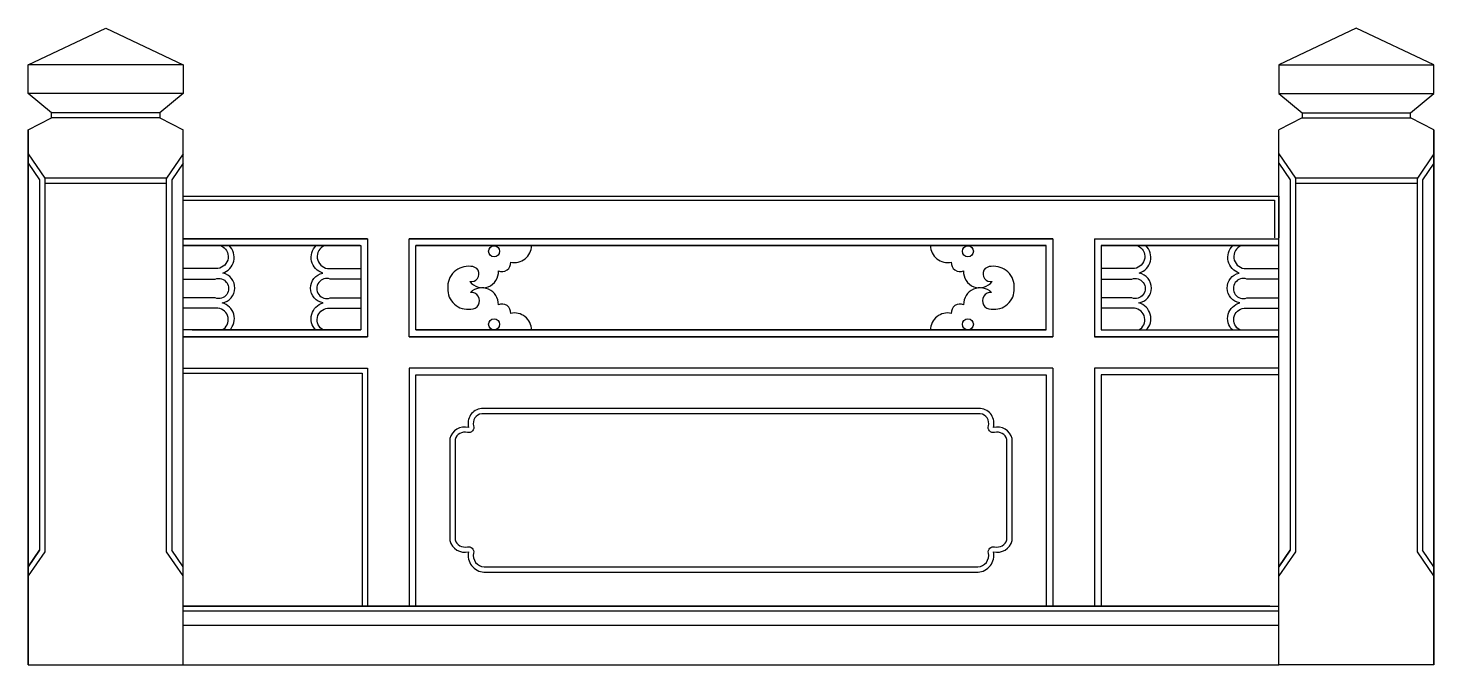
# Model space of a CAD drawing. Header units: metres. Extents: x 2714 to 5412, y 1185 to 2408.
import ezdxf

# ---------------------------------------------------------------- set-up
doc = ezdxf.new("R2010")
doc.units = ezdxf.units.M
for name, color, linetype in [('3', 3, 'Continuous'), ('4', 4, 'Continuous'), ('7', 7, 'Continuous')]:
    doc.layers.add(name, color=color, linetype=linetype)

msp = doc.modelspace()

# ---------------------------------------------------------------- linework, layer by layer
at = {"layer": '3'}
for p, q in [((2714.07, 2166.13), (2745.87, 2119.53)), ((3011.62, 2166.13), (2979.92, 2119.68)), ((5114.17, 2166.13), (5145.98, 2119.53)), ((5411.73, 2166.13), (5380.03, 2119.68)), ((2745.87, 2119.53), (2745.87, 1402.34)), ((2979.92, 2109.53), (2745.87, 2109.53)), ((2979.92, 1402.34), (2979.92, 2119.68)), ((5145.98, 2119.53), (5145.98, 1402.34)), ((5380.03, 2109.53), (5145.98, 2109.53)), ((5380.03, 1402.34), (5380.03, 2119.68)), ((3458.27, 1742.18), (4667.52, 1742.18)), ((3458.27, 1298.16), (3458.27, 1742.18)), ((4667.52, 1742.18), (4667.52, 1298.16)), ((2745.87, 1402.34), (2714.15, 1355.86)), ((3011.63, 1355.89), (2979.92, 1402.34)), ((5145.98, 1402.34), (5114.26, 1355.86)), ((5411.73, 1355.89), (5380.03, 1402.34)), ((5114.17, 1288.16), (3011.63, 1288.16)), ((5114.17, 1260.9), (3011.63, 1260.9))]:
    msp.add_line(p, q, dxfattribs=at)
for points in [[(3011.63, 2077.18), (5106.17, 2077.18), (5106.17, 2005.18)], [(3011.63, 1990.18), (3352.27, 1990.18), (3352.27, 1828.18), (3011.63, 1828.18)], [(3351.21, 1990.18), (3011.63, 1990.18)], [(4667.52, 1828.18), (3458.27, 1828.18), (3458.27, 1990.18), (4667.52, 1990.18)], [(3458.27, 1828.18), (4667.52, 1828.18), (4667.52, 1990.18), (3458.27, 1990.18)], [(5114.17, 1990.18), (4773.52, 1990.18), (4773.52, 1828.18), (5114.17, 1828.18)], [(4773.52, 1990.18), (5114.17, 1990.18)], [(3028.72, 1828.18), (3352.27, 1828.18)], [(3011.63, 1745.18), (3355.27, 1745.18), (3355.27, 1298.16)], [(5097.07, 1742.18), (4773.52, 1742.18)], [(5114.17, 1742.18), (4773.52, 1742.18)], [(5114.17, 1742.18), (4773.52, 1742.18), (4773.52, 1298.16)], [(5114.17, 1742.18), (4773.52, 1742.18), (4773.52, 1298.16)]]:
    msp.add_lwpolyline(points, dxfattribs=at)
for points in [[(3083.86, 1990.18), (3083.86, 1990.18, -0.77), (3078.16, 1946.3), (3011.63, 1946.3)], [(3087.58, 1937.39, 0.57), (3099.77, 1990.18)], [(3279.32, 1937.39, -0.57), (3267.13, 1990.18)], [(3283.04, 1990.18), (3283.04, 1990.18, 0.77), (3288.74, 1946.3), (3352.27, 1946.3)], [(4842.76, 1990.18), (4842.76, 1990.18, -0.77), (4837.05, 1946.3), (4773.52, 1946.3)], [(4846.47, 1937.39, 0.57), (4858.66, 1990.18)], [(5038.21, 1937.39, -0.57), (5026.03, 1990.18)], [(5041.93, 1990.18), (5041.93, 1990.18, 0.77), (5047.63, 1946.3), (5114.17, 1946.3)], [(3011.63, 1925.95), (3073.27, 1925.95, -1.41), (3073.27, 1889.67), (3011.63, 1889.67)], [(3086.42, 1880.13, 0.83), (3087.58, 1937.39)], [(3280.48, 1880.13, -0.83), (3279.32, 1937.39)], [(3352.27, 1925.95), (3293.63, 1925.95, 1.41), (3293.63, 1889.67), (3352.27, 1889.67)], [(4773.52, 1925.95), (4832.16, 1925.95, -1.41), (4832.16, 1889.67), (4773.52, 1889.67)], [(4845.31, 1880.13, 0.83), (4846.47, 1937.39)], [(5039.37, 1880.13, -0.83), (5038.21, 1937.39, -0.83)], [(5114.17, 1925.95), (5052.52, 1925.95, 1.41), (5052.52, 1889.67), (5114.17, 1889.67)], [(3086.52, 1828.18), (3086.52, 1828.18, 0.73), (3078.16, 1870.14), (3011.63, 1870.14)], [(3100.8, 1828.18, 0.58), (3086.42, 1880.13)], [(3266.1, 1828.18, -0.58), (3280.48, 1880.13, -0.58)], [(3280.38, 1828.18), (3280.38, 1828.18, -0.73), (3288.74, 1870.14), (3352.27, 1870.14)], [(4845.41, 1828.18), (4845.41, 1828.18, 0.73), (4837.05, 1870.14), (4773.52, 1870.14)], [(4859.69, 1828.18, 0.58), (4845.31, 1880.13, 0.58)], [(5024.99, 1828.18, -0.58), (5039.37, 1880.13)], [(5039.27, 1828.18), (5039.27, 1828.18, -0.73), (5047.63, 1870.14), (5114.17, 1870.14)]]:
    msp.add_lwpolyline(points, format="xyb", dxfattribs=at)
msp.add_lwpolyline([(3568.9, 1399.99, 0.46), (3589.13, 1373.16), (4536.67, 1373.16, 0.46), (4556.89, 1399.99, -0.55), (4568.83, 1411.9, 0.38), (4592.52, 1425.21), (4592.52, 1618.14, 0.39), (4568.63, 1631.4, -0.58), (4556.8, 1644.04, 0.47), (4541.35, 1667.18), (3584.44, 1667.18, 0.47), (3568.99, 1644.04, -0.58), (3557.16, 1631.4, 0.39), (3533.27, 1618.14), (3533.27, 1425.21, 0.38), (3556.97, 1411.9, -0.55)], format="xyb", close=True, dxfattribs=at)
for centre in [(3608.3, 1979.26), (4517.49, 1979.26), (3608.3, 1839.1), (4517.49, 1839.1)]:
    msp.add_circle(centre, 10.61, dxfattribs=at)
for centre, radius, start, end in [((3647.32, 1990.47), 32.92, 257.41, 359.49), ((4478.48, 1990.47), 32.92, 180.51, 282.59), ((3558.6, 1911), 39.41, 82.87, 184.36), ((3564.73, 1935.63), 14.52, 257.8, 94.9), ((3623.47, 1957.08), 16.72, 245.57, 4.35), ((4502.32, 1957.08), 16.72, 175.65, 294.43), ((4561.06, 1935.63), 14.52, 85.1, 282.2), ((4567.19, 1911), 39.41, 355.64, 97.13), ((3586.11, 1939.73), 30.52, 216.79, 3.99), ((4539.69, 1939.73), 30.52, 176.01, 323.21), ((3558.05, 1906.64), 38.76, 178, 278.07), ((3584.88, 1877.4), 31.69, 358.38, 134.27), ((3564.46, 1884.21), 15.98, 266.53, 96.1), ((4540.92, 1877.4), 31.69, 45.73, 181.62), ((4561.34, 1884.21), 15.98, 83.9, 273.47), ((4567.75, 1906.64), 38.76, 261.93, 2), ((3623.47, 1861.29), 16.72, 355.65, 114.43), ((4502.32, 1861.29), 16.72, 65.57, 184.35), ((3647.32, 1827.89), 32.92, 0.51, 102.59), ((4478.48, 1827.89), 32.92, 77.41, 179.49)]:
    msp.add_arc(centre, radius, start, end, dxfattribs=at)
at = {"layer": '4'}
msp.add_line((3011.63, 1185.18), (5114.17, 1185.18), dxfattribs=at)
for points in [[(2714.17, 1185.18), (2714.06, 2212.33), (2758.86, 2235.19), (2758.86, 2245.19), (2714.17, 2282.09), (2714.17, 2337.09), (2862.9, 2407.77), (3011.63, 2337.09), (3011.52, 2282.09), (2966.83, 2245.19), (2966.83, 2235.19), (3011.63, 2212.33)], [(5411.63, 1185.18), (5411.73, 2212.33), (5366.93, 2235.19), (5366.93, 2245.19), (5411.63, 2282.09), (5411.63, 2337.09), (5262.9, 2407.77), (5114.17, 2337.09), (5114.27, 2282.09), (5158.97, 2245.19), (5158.97, 2235.19), (5114.17, 2212.33)], [(2714.06, 2212.33), (2714.17, 1185.18), (3011.63, 1185.18), (3011.63, 2212.33)], [(5411.73, 2212.33), (5411.63, 1185.18), (5114.17, 1185.18), (5114.17, 2212.33)]]:
    msp.add_lwpolyline(points, dxfattribs=at)
at = {"layer": '7'}
for p, q in [((2979.92, 2119.53), (2745.87, 2119.53)), ((5380.03, 2119.53), (5145.98, 2119.53)), ((3365.27, 2003.18), (3011.63, 2003.18)), ((4680.52, 2003.18), (3445.27, 2003.18)), ((4680.52, 2003.18), (4680.52, 1815.18)), ((4760.52, 2003.18), (4760.52, 1815.18)), ((3445.27, 1815.18), (4680.52, 1815.18)), ((4760.52, 1815.18), (5114.17, 1815.18)), ((2714.17, 1373.63), (2735.87, 1405.43)), ((2735.87, 1405.43), (2714.17, 1373.63)), ((3011.63, 1373.63), (2989.92, 1405.43)), ((3011.63, 1373.63), (2989.92, 1405.43)), ((5114.27, 1373.63), (5135.98, 1405.43)), ((5135.98, 1405.43), (5114.27, 1373.63)), ((5411.73, 1373.63), (5390.03, 1405.43)), ((5411.73, 1373.63), (5390.03, 1405.43)), ((5097.07, 1298.16), (3011.63, 1298.16)), ((3011.63, 1298.16), (5114.17, 1298.16))]:
    msp.add_line(p, q, dxfattribs=at)
for points in [[(3011.63, 2337.09), (2714.17, 2337.09)], [(5114.17, 2337.09), (5411.63, 2337.09)], [(3011.63, 2282.09), (2714.06, 2282.09)], [(5114.17, 2282.09), (5411.73, 2282.09)], [(2966.83, 2245.19), (2758.86, 2245.19)], [(2966.83, 2245.19), (2966.83, 2235.19), (2758.86, 2235.19)], [(5158.97, 2245.19), (5158.97, 2235.19), (5366.93, 2235.19)], [(5158.97, 2245.19), (5366.93, 2245.19)], [(2714.17, 2148.24), (2735.87, 2116.44), (2735.87, 1405.43)], [(3011.52, 2148.24), (2989.81, 2116.44), (2989.81, 1405.43)], [(5114.27, 2148.24), (5135.98, 2116.44), (5135.98, 1405.43)], [(5411.63, 2148.24), (5389.92, 2116.44), (5389.92, 1405.43)], [(3011.63, 2085.18), (3011.63, 2085.18), (5114.17, 2085.18), (5114.17, 2005.18)], [(3011.63, 2003.18), (3365.27, 2003.18), (3365.27, 1815.18), (3011.63, 1815.18)], [(4680.52, 1815.18), (3445.27, 1815.18), (3445.27, 2003.18), (4680.52, 2003.18)], [(4760.52, 2003.18), (5114.17, 2003.18)], [(3011.63, 1815.18), (3365.27, 1815.18)], [(5114.17, 1815.18), (4760.52, 1815.18)], [(3011.63, 1755.18), (3365.27, 1755.18), (3365.27, 1298.16)], [(4680.52, 1755.18), (3445.27, 1755.18)], [(3445.27, 1755.18), (3445.27, 1298.16)], [(4680.52, 1755.18), (4680.52, 1298.16)], [(5097.07, 1755.18), (4760.52, 1755.18)], [(5114.17, 1755.18), (4760.52, 1755.18), (4760.52, 1298.16)], [(5114.17, 1755.18), (4760.52, 1755.18), (4760.52, 1298.16)]]:
    msp.add_lwpolyline(points, dxfattribs=at)
msp.add_lwpolyline([(3559.13, 1402.14, 0.46), (3588.84, 1363.16), (4536.95, 1363.16, 0.46), (4566.66, 1402.14, 0.4), (4602.52, 1423.72), (4602.52, 1619.63, 0.4), (4566.37, 1641.14, 0.48), (4541.8, 1677.18), (3584, 1677.18, 0.48), (3559.42, 1641.14, 0.4), (3523.27, 1619.63), (3523.27, 1423.72, 0.4)], format="xyb", close=True, dxfattribs=at)

doc.saveas('drawing.dxf')
